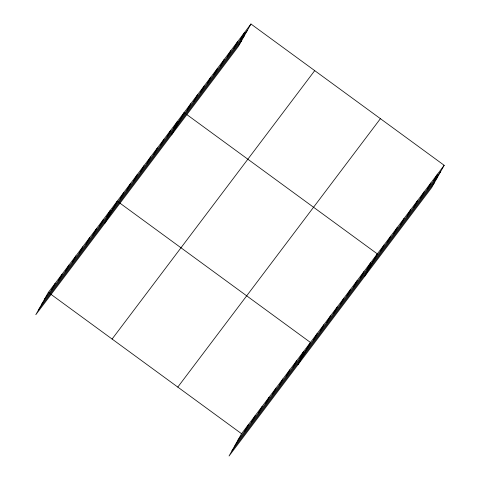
<?xml version="1.0" encoding="UTF-8"?>
<svg xmlns="http://www.w3.org/2000/svg" width="480" height="480" viewBox="0 0 480 480"><rect width="100%" height="100%" fill="white"/><g stroke="black" fill="none" stroke-linecap="round" stroke-linejoin="round"><path stroke-width="0.72" d="M250.95 24L48.324 292.416L35.82 314.694L238.446 46.284L250.95 24L444.18 165.306L431.676 187.584L229.05 456L241.554 433.716L444.18 165.306M51.552 289.812L55.218 283.29M58.44 280.686L62.106 274.164M65.334 271.56L68.994 265.038M72.222 262.434L75.882 255.912M79.11 253.308L82.77 246.786M85.998 244.182L89.658 237.66M92.886 235.056L96.552 228.534M99.78 225.93L103.44 219.408M106.668 216.804L110.328 210.282M104.712 223.434L117.216 201.156L118.356 201.984M120.24 198.822L123.906 192.294M126.93 189.966L130.59 183.438M133.614 181.104L137.274 174.582M140.304 172.248L143.964 165.726M146.988 163.392L150.648 156.864M153.678 154.53L157.338 148.008M160.362 145.674L164.022 139.152M167.046 136.818L170.712 130.29M173.736 127.962L177.396 121.434M171.576 134.856L184.08 112.578L185.22 113.412M187.11 110.244L190.77 103.722M193.794 101.388L197.454 94.86M200.478 92.526L204.144 86.004M207.168 83.67L210.828 77.148M213.852 74.814L217.518 68.286M220.542 65.958L224.202 59.43M227.226 57.096L230.886 50.574M233.916 48.24L237.576 41.718M240.6 39.384L244.26 32.856M244.782 431.118L248.442 424.59M251.67 421.992L255.336 415.464M258.564 412.866L262.224 406.338M265.452 403.74L269.112 397.212M272.34 394.614L276 388.086M279.228 385.488L282.888 378.96M286.116 376.362L289.782 369.834M293.01 367.236L296.67 360.708M299.898 358.11L303.558 351.582M297.942 364.74L310.446 342.456L119.496 202.818M313.47 340.122L317.136 333.6M320.16 331.266L323.82 324.744M326.844 322.41L330.504 315.882M333.534 313.554L337.194 307.026M340.218 304.692L343.878 298.17M346.902 295.836L350.568 289.314M353.592 286.98L357.252 280.452M360.276 278.118L363.942 271.596M366.966 269.262L370.626 262.74M364.806 276.162L377.31 253.878L186.93 114.66M380.34 251.55L384 245.022M387.024 242.688L390.684 236.166M393.708 233.832L397.374 227.31M400.398 224.976L404.058 218.448M407.082 216.114L410.748 209.592M413.772 207.258L417.432 200.736M420.456 198.402L424.116 191.874M427.146 189.546L430.806 183.018M433.83 180.684L437.49 174.162M44.664 298.938L247.284 30.522M41.748 304.14L244.368 35.724M38.742 309.498L241.362 41.082M112.092 339.048L314.712 70.632M177.792 387.09L380.412 118.674M237.894 440.244L440.514 171.828M234.978 445.446L437.598 177.03M231.972 450.798L434.592 182.382M48.324 292.416L49.464 293.25M50.604 294.078L241.554 433.716"/></g></svg>
